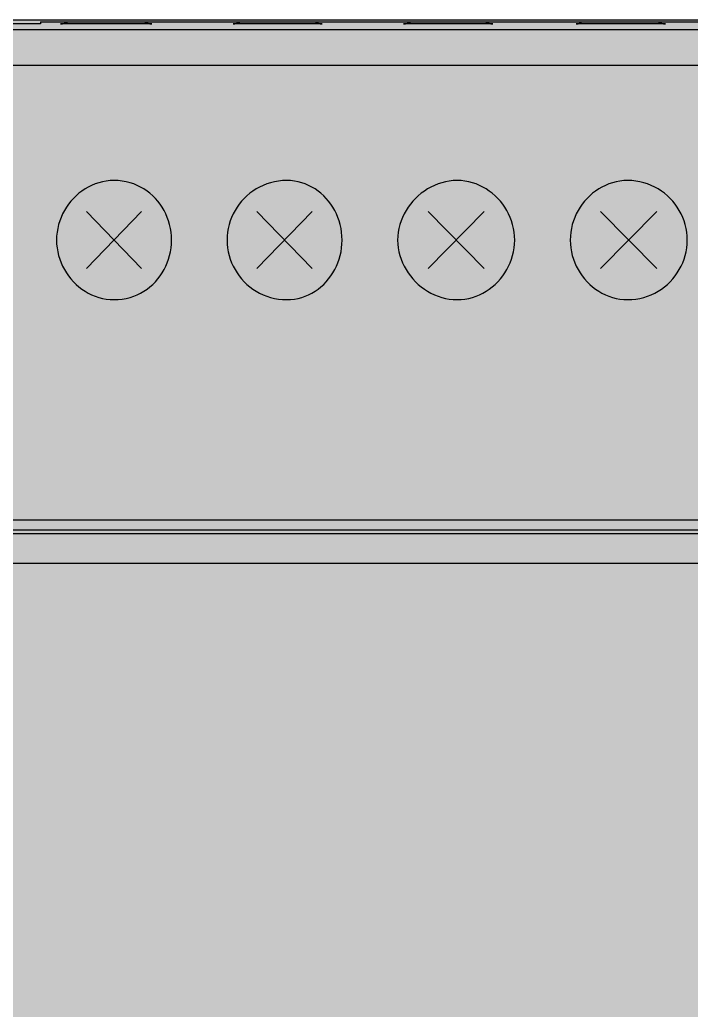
# Model space of a CAD drawing. Header units: millimetres. Extents: x 0 to 966, y -664 to 90.
# Drawn here: x 327.11 to 356.96, y -214.03 to -170 of the extents above; entities that cross this region are included whole.
import ezdxf

# ---------------------------------------------------------------- set-up
doc = ezdxf.new("R2010")
doc.units = ezdxf.units.MM
for name, color, linetype in [('HDL_BODY', 7, 'Continuous'), ('HDL_COLOUR', 7, 'Continuous'), ('HDL_DETAIL', 7, 'Continuous'), ('HDL_PRINT', 7, 'Continuous')]:
    doc.layers.add(name, color=color, linetype=linetype)

# ---------------------------------------------------------------- blocks, each defined once
blk = doc.blocks.new('M_R8.10.1_FRONT')
at = {"layer": 'HDL_BODY', "true_color": 0x202126}
blk.add_hatch(color=250, dxfattribs=at).paths.add_polyline_path([(0, 0), (144, 0), (144, 90), (0, 90)])
at = {"layer": 'HDL_BODY', "true_color": 0x2a2a30}
blk.add_hatch(color=250, dxfattribs=at).paths.add_polyline_path([(0.4, 20.52), (143.6, 20.52), (143.6, 68.31), (0.4, 68.31)])
at = {"layer": 'HDL_COLOUR', "true_color": 0x1a332c}
for points in [[(83.86, 80.207), (83.855, 80.383), (83.839, 80.556), (83.812, 80.726), (83.775, 80.894), (83.728, 81.057), (83.672, 81.217), (83.606, 81.371), (83.531, 81.521), (83.447, 81.665), (83.354, 81.804), (83.253, 81.936), (83.144, 82.06), (83.028, 82.178), (82.903, 82.288), (82.772, 82.389), (82.633, 82.482), (82.488, 82.566), (82.336, 82.64), (82.178, 82.704), (82.014, 82.757), (81.844, 82.799), (81.669, 82.83), (81.489, 82.849), (81.304, 82.855), (81.129, 82.849), (80.957, 82.83), (80.789, 82.799), (80.624, 82.757), (80.464, 82.704), (80.309, 82.64), (80.159, 82.566), (80.014, 82.482), (79.875, 82.389), (79.742, 82.288), (79.616, 82.178), (79.496, 82.06), (79.384, 81.936), (79.28, 81.804), (79.184, 81.665), (79.096, 81.521), (79.018, 81.371), (78.948, 81.217), (78.888, 81.057), (78.839, 80.894), (78.799, 80.726), (78.771, 80.556), (78.753, 80.383), (78.747, 80.207), (78.753, 80.032), (78.771, 79.859), (78.799, 79.688), (78.839, 79.521), (78.888, 79.358), (78.948, 79.198), (79.018, 79.043), (79.096, 78.894), (79.184, 78.749), (79.28, 78.611), (79.384, 78.479), (79.496, 78.354), (79.616, 78.237), (79.742, 78.127), (79.875, 78.026), (80.014, 77.933), (80.159, 77.849), (80.309, 77.775), (80.464, 77.711), (80.624, 77.658), (80.789, 77.616), (80.957, 77.585), (81.129, 77.566), (81.304, 77.56), (81.489, 77.566), (81.669, 77.585), (81.844, 77.616), (82.014, 77.658), (82.178, 77.711), (82.336, 77.775), (82.488, 77.849), (82.633, 77.933), (82.772, 78.026), (82.903, 78.127), (83.028, 78.237), (83.144, 78.354), (83.253, 78.479), (83.354, 78.611), (83.447, 78.749), (83.531, 78.894), (83.606, 79.043), (83.672, 79.198), (83.728, 79.358), (83.775, 79.521), (83.812, 79.688), (83.839, 79.859), (83.855, 80.032), (83.86, 80.207)], [(91.443, 80.207), (91.438, 80.383), (91.422, 80.556), (91.395, 80.726), (91.359, 80.894), (91.312, 81.057), (91.256, 81.217), (91.191, 81.371), (91.117, 81.521), (91.035, 81.665), (90.944, 81.804), (90.845, 81.936), (90.739, 82.06), (90.625, 82.178), (90.504, 82.288), (90.377, 82.389), (90.243, 82.482), (90.103, 82.566), (89.957, 82.64), (89.805, 82.704), (89.649, 82.757), (89.487, 82.799), (89.321, 82.83), (89.151, 82.849), (88.976, 82.855), (88.791, 82.849), (88.609, 82.83), (88.432, 82.799), (88.259, 82.757), (88.092, 82.704), (87.93, 82.64), (87.774, 82.566), (87.624, 82.482), (87.48, 82.389), (87.343, 82.288), (87.213, 82.178), (87.091, 82.06), (86.976, 81.936), (86.87, 81.804), (86.772, 81.665), (86.683, 81.521), (86.603, 81.371), (86.533, 81.217), (86.472, 81.057), (86.422, 80.894), (86.383, 80.726), (86.354, 80.556), (86.336, 80.383), (86.33, 80.207), (86.336, 80.032), (86.354, 79.859), (86.383, 79.688), (86.422, 79.521), (86.472, 79.358), (86.533, 79.198), (86.603, 79.043), (86.683, 78.894), (86.772, 78.749), (86.87, 78.611), (86.976, 78.479), (87.091, 78.354), (87.213, 78.237), (87.343, 78.127), (87.48, 78.026), (87.624, 77.933), (87.774, 77.849), (87.93, 77.775), (88.092, 77.711), (88.259, 77.658), (88.432, 77.616), (88.609, 77.585), (88.791, 77.566), (88.976, 77.56), (89.151, 77.566), (89.321, 77.585), (89.487, 77.616), (89.649, 77.658), (89.805, 77.711), (89.957, 77.775), (90.103, 77.849), (90.243, 77.933), (90.377, 78.026), (90.504, 78.127), (90.625, 78.237), (90.739, 78.354), (90.845, 78.479), (90.944, 78.611), (91.035, 78.749), (91.117, 78.894), (91.191, 79.043), (91.256, 79.198), (91.312, 79.358), (91.359, 79.521), (91.395, 79.688), (91.422, 79.859), (91.438, 80.032), (91.443, 80.207)], [(99.116, 80.207), (99.11, 80.383), (99.093, 80.556), (99.064, 80.726), (99.025, 80.894), (98.975, 81.057), (98.915, 81.217), (98.845, 81.371), (98.767, 81.521), (98.679, 81.665), (98.583, 81.804), (98.479, 81.936), (98.367, 82.06), (98.247, 82.178), (98.121, 82.288), (97.988, 82.389), (97.849, 82.482), (97.704, 82.566), (97.554, 82.64), (97.399, 82.704), (97.239, 82.757), (97.074, 82.799), (96.906, 82.83), (96.734, 82.849), (96.559, 82.855), (96.384, 82.849), (96.211, 82.83), (96.041, 82.799), (95.874, 82.757), (95.71, 82.704), (95.551, 82.64), (95.396, 82.566), (95.247, 82.482), (95.102, 82.389), (94.964, 82.288), (94.832, 82.178), (94.708, 82.06), (94.59, 81.936), (94.48, 81.804), (94.379, 81.665), (94.286, 81.521), (94.203, 81.371), (94.129, 81.217), (94.065, 81.057), (94.012, 80.894), (93.969, 80.726), (93.939, 80.556), (93.92, 80.383), (93.914, 80.207), (93.92, 80.032), (93.939, 79.859), (93.969, 79.688), (94.012, 79.521), (94.065, 79.358), (94.129, 79.198), (94.203, 79.043), (94.286, 78.894), (94.379, 78.749), (94.48, 78.611), (94.59, 78.479), (94.708, 78.354), (94.832, 78.237), (94.964, 78.127), (95.102, 78.026), (95.247, 77.933), (95.396, 77.849), (95.551, 77.775), (95.71, 77.711), (95.874, 77.658), (96.041, 77.616), (96.211, 77.585), (96.384, 77.566), (96.559, 77.56), (96.734, 77.566), (96.906, 77.585), (97.074, 77.616), (97.239, 77.658), (97.399, 77.711), (97.554, 77.775), (97.704, 77.849), (97.849, 77.933), (97.988, 78.026), (98.121, 78.127), (98.247, 78.237), (98.367, 78.354), (98.479, 78.479), (98.583, 78.611), (98.679, 78.749), (98.767, 78.894), (98.845, 79.043), (98.915, 79.198), (98.975, 79.358), (99.025, 79.521), (99.064, 79.688), (99.093, 79.859), (99.11, 80.032), (99.116, 80.207)], [(106.789, 80.207), (106.783, 80.383), (106.765, 80.556), (106.736, 80.726), (106.697, 80.894), (106.646, 81.057), (106.586, 81.217), (106.516, 81.371), (106.436, 81.521), (106.347, 81.665), (106.249, 81.804), (106.143, 81.936), (106.028, 82.06), (105.906, 82.178), (105.776, 82.288), (105.639, 82.389), (105.495, 82.482), (105.345, 82.566), (105.189, 82.64), (105.027, 82.704), (104.86, 82.757), (104.687, 82.799), (104.51, 82.83), (104.328, 82.849), (104.143, 82.855), (103.968, 82.849), (103.796, 82.83), (103.628, 82.799), (103.463, 82.757), (103.303, 82.704), (103.148, 82.64), (102.998, 82.566), (102.853, 82.482), (102.714, 82.389), (102.581, 82.288), (102.455, 82.178), (102.335, 82.06), (102.223, 81.936), (102.119, 81.804), (102.023, 81.665), (101.935, 81.521), (101.857, 81.371), (101.787, 81.217), (101.727, 81.057), (101.678, 80.894), (101.638, 80.726), (101.61, 80.556), (101.592, 80.383), (101.586, 80.207), (101.592, 80.032), (101.61, 79.859), (101.638, 79.688), (101.678, 79.521), (101.727, 79.358), (101.787, 79.198), (101.857, 79.043), (101.935, 78.894), (102.023, 78.749), (102.119, 78.611), (102.223, 78.479), (102.335, 78.354), (102.455, 78.237), (102.581, 78.127), (102.714, 78.026), (102.853, 77.933), (102.998, 77.849), (103.148, 77.775), (103.303, 77.711), (103.463, 77.658), (103.628, 77.616), (103.796, 77.585), (103.968, 77.566), (104.143, 77.56), (104.328, 77.566), (104.51, 77.585), (104.687, 77.616), (104.86, 77.658), (105.027, 77.711), (105.189, 77.775), (105.345, 77.849), (105.495, 77.933), (105.639, 78.026), (105.776, 78.127), (105.906, 78.237), (106.028, 78.354), (106.143, 78.479), (106.249, 78.611), (106.347, 78.749), (106.436, 78.894), (106.516, 79.043), (106.586, 79.198), (106.646, 79.358), (106.697, 79.521), (106.736, 79.688), (106.765, 79.859), (106.783, 80.032), (106.789, 80.207)]]:
    blk.add_hatch(color=250, dxfattribs=at).paths.add_polyline_path(points)
at = {"layer": 'HDL_COLOUR', "true_color": 0x9ea4a8}
for points in [[(83.093, 80.207), (83.078, 80.449), (83.032, 80.687), (82.957, 80.917), (82.853, 81.134), (82.723, 81.336), (82.569, 81.518), (82.393, 81.678), (82.198, 81.812), (81.989, 81.92), (81.767, 81.997), (81.537, 82.045), (81.304, 82.061), (81.07, 82.045), (80.84, 81.997), (80.619, 81.92), (80.409, 81.812), (80.214, 81.678), (80.038, 81.518), (79.884, 81.336), (79.754, 81.134), (79.65, 80.917), (79.575, 80.687), (79.529, 80.449), (79.514, 80.207), (79.529, 79.966), (79.575, 79.728), (79.65, 79.498), (79.754, 79.281), (79.884, 79.079), (80.038, 78.897), (80.214, 78.737), (80.409, 78.603), (80.619, 78.495), (80.84, 78.417), (81.07, 78.37), (81.304, 78.354), (81.537, 78.37), (81.767, 78.417), (81.989, 78.495), (82.198, 78.603), (82.393, 78.737), (82.569, 78.897), (82.723, 79.079), (82.853, 79.281), (82.957, 79.498), (83.032, 79.728), (83.078, 79.966)], [(90.676, 80.207), (90.661, 80.449), (90.616, 80.687), (90.54, 80.917), (90.437, 81.134), (90.307, 81.336), (90.152, 81.518), (89.976, 81.678), (89.782, 81.812), (89.572, 81.92), (89.35, 81.997), (89.121, 82.045), (88.887, 82.061), (88.653, 82.045), (88.424, 81.997), (88.202, 81.92), (87.992, 81.812), (87.798, 81.678), (87.622, 81.518), (87.467, 81.336), (87.337, 81.134), (87.234, 80.917), (87.158, 80.687), (87.113, 80.449), (87.097, 80.207), (87.113, 79.966), (87.158, 79.728), (87.234, 79.498), (87.337, 79.281), (87.467, 79.079), (87.622, 78.897), (87.798, 78.737), (87.992, 78.603), (88.202, 78.495), (88.424, 78.417), (88.653, 78.37), (88.887, 78.354), (89.121, 78.37), (89.35, 78.417), (89.572, 78.495), (89.782, 78.603), (89.976, 78.737), (90.152, 78.897), (90.307, 79.079), (90.437, 79.281), (90.54, 79.498), (90.616, 79.728), (90.661, 79.966)], [(98.336, 80.207), (98.32, 80.449), (98.274, 80.687), (98.197, 80.917), (98.092, 81.134), (97.959, 81.336), (97.802, 81.518), (97.623, 81.678), (97.425, 81.812), (97.212, 81.92), (96.986, 81.997), (96.752, 82.045), (96.515, 82.061), (96.277, 82.045), (96.044, 81.997), (95.818, 81.92), (95.604, 81.812), (95.406, 81.678), (95.227, 81.518), (95.07, 81.336), (94.938, 81.134), (94.833, 80.917), (94.756, 80.687), (94.71, 80.449), (94.694, 80.207), (94.71, 79.966), (94.756, 79.728), (94.833, 79.498), (94.938, 79.281), (95.07, 79.079), (95.227, 78.897), (95.406, 78.737), (95.604, 78.603), (95.818, 78.495), (96.044, 78.417), (96.277, 78.37), (96.515, 78.354), (96.752, 78.37), (96.986, 78.417), (97.212, 78.495), (97.425, 78.603), (97.623, 78.737), (97.802, 78.897), (97.959, 79.079), (98.092, 79.281), (98.197, 79.498), (98.274, 79.728), (98.32, 79.966)], [(106.008, 80.207), (105.993, 80.449), (105.946, 80.687), (105.87, 80.917), (105.764, 81.134), (105.632, 81.336), (105.475, 81.518), (105.296, 81.678), (105.098, 81.812), (104.884, 81.92), (104.659, 81.997), (104.425, 82.045), (104.187, 82.061), (103.95, 82.045), (103.716, 81.997), (103.491, 81.92), (103.277, 81.812), (103.079, 81.678), (102.9, 81.518), (102.743, 81.336), (102.61, 81.134), (102.505, 80.917), (102.429, 80.687), (102.382, 80.449), (102.367, 80.207), (102.382, 79.966), (102.429, 79.728), (102.505, 79.498), (102.61, 79.281), (102.743, 79.079), (102.9, 78.897), (103.079, 78.737), (103.277, 78.603), (103.491, 78.495), (103.716, 78.417), (103.95, 78.37), (104.187, 78.354), (104.425, 78.37), (104.659, 78.417), (104.884, 78.495), (105.098, 78.603), (105.296, 78.737), (105.475, 78.897), (105.632, 79.079), (105.764, 79.281), (105.87, 79.498), (105.946, 79.728), (105.993, 79.966)]]:
    blk.add_hatch(color=253, dxfattribs=at).paths.add_polyline_path(points)
at = {"layer": 'HDL_PRINT', "true_color": 0xdee1e9}
for points in [[(85.979, 84.24), (83.247, 85.386), (83.33, 85.368), (81.304, 85.368), (81.524, 85.589), (81.524, 82.855), (81.083, 82.855), (81.083, 85.589), (81.304, 85.809), (83.33, 85.809), (83.417, 85.791), (86.152, 84.645), (85.979, 84.24)], [(86.595, 85.809), (88.976, 85.809), (89.196, 85.589), (89.196, 82.855), (88.756, 82.855), (88.756, 85.589), (88.976, 85.368), (86.595, 85.368), (86.595, 85.809)], [(101.149, 84.24), (98.414, 85.386), (98.5, 85.368), (96.559, 85.368), (96.78, 85.589), (96.78, 82.855), (96.339, 82.855), (96.339, 85.589), (96.559, 85.809), (98.5, 85.809), (98.583, 85.791), (101.318, 84.645), (101.149, 84.24)], [(101.851, 85.809), (104.143, 85.809), (104.363, 85.589), (104.363, 82.855), (103.922, 82.855), (103.922, 85.589), (104.143, 85.368), (101.851, 85.368), (101.851, 85.809)], [(84.214, 75.088), (85.095, 76.676), (85.976, 75.088), (84.214, 75.088)], [(88.446, 74.737), (88.006, 74.737), (88.006, 76.148), (87.977, 76.098), (87.942, 76.052), (87.902, 76.01), (87.857, 75.972), (87.807, 75.938), (87.751, 75.906), (87.691, 75.876), (87.624, 75.848), (87.553, 75.821), (87.476, 75.794), (87.476, 76.235), (87.538, 76.239), (87.593, 76.25), (87.642, 76.268), (87.686, 76.291), (87.725, 76.318), (87.762, 76.348), (87.797, 76.38), (87.83, 76.414), (87.892, 76.446), (87.945, 76.48), (87.99, 76.516), (88.027, 76.556), (88.056, 76.599), (88.076, 76.648), (88.088, 76.703), (88.092, 76.765), (88.446, 76.765), (88.446, 74.737)], [(96.295, 74.648), (95.854, 74.648), (95.854, 76.148), (95.799, 76.092), (95.748, 76.042), (95.701, 75.997), (95.656, 75.957), (95.612, 75.92), (95.567, 75.886), (95.52, 75.854), (95.469, 75.824), (95.414, 75.794), (95.414, 76.148), (95.45, 76.177), (95.491, 76.201), (95.535, 76.223), (95.578, 76.246), (95.617, 76.274), (95.649, 76.309), (95.671, 76.354), (95.679, 76.414), (95.716, 76.451), (95.753, 76.488), (95.791, 76.526), (95.828, 76.563), (95.866, 76.601), (95.903, 76.638), (95.94, 76.676), (96.295, 76.676), (96.295, 74.648)], [(97.705, 74.648), (97.354, 74.648), (97.354, 76.148), (97.295, 76.092), (97.235, 76.042), (97.176, 75.997), (97.117, 75.957), (97.059, 75.92), (97, 75.886), (96.941, 75.854), (96.883, 75.824), (96.824, 75.794), (96.824, 76.148), (96.857, 76.177), (96.891, 76.201), (96.927, 76.223), (96.966, 76.246), (97.01, 76.274), (97.059, 76.309), (97.114, 76.354), (97.176, 76.414), (97.214, 76.451), (97.252, 76.488), (97.29, 76.526), (97.328, 76.563), (97.366, 76.601), (97.403, 76.638), (97.44, 76.676), (97.705, 76.676), (97.705, 74.648)], [(99.47, 75.088), (100.351, 76.676), (101.232, 75.088), (99.47, 75.088)], [(103.702, 74.648), (103.262, 74.648), (103.262, 76.148), (103.232, 76.098), (103.198, 76.052), (103.158, 76.01), (103.113, 75.972), (103.063, 75.938), (103.007, 75.906), (102.946, 75.876), (102.88, 75.848), (102.809, 75.821), (102.732, 75.794), (102.732, 76.148), (102.794, 76.177), (102.849, 76.201), (102.898, 76.223), (102.941, 76.246), (102.98, 76.274), (103.017, 76.309), (103.051, 76.354), (103.083, 76.414), (103.146, 76.446), (103.2, 76.479), (103.245, 76.512), (103.283, 76.545), (103.311, 76.577), (103.332, 76.61), (103.344, 76.643), (103.348, 76.676), (103.702, 76.676), (103.702, 74.648)], [(105.553, 75.088), (105.553, 74.648), (104.143, 74.648), (104.147, 74.713), (104.158, 74.778), (104.175, 74.841), (104.198, 74.9), (104.225, 74.956), (104.254, 75.007), (104.286, 75.051), (104.318, 75.088), (104.348, 75.118), (104.38, 75.149), (104.414, 75.183), (104.452, 75.222), (104.497, 75.266), (104.548, 75.317), (104.608, 75.377), (104.678, 75.447), (104.759, 75.529), (104.822, 75.592), (104.877, 75.647), (104.926, 75.696), (104.969, 75.74), (105.009, 75.779), (105.045, 75.816), (105.079, 75.85), (105.113, 75.883), (105.12, 75.92), (105.136, 75.948), (105.158, 75.97), (105.179, 75.993), (105.196, 76.021), (105.202, 76.059), (105.197, 76.097), (105.185, 76.135), (105.167, 76.173), (105.148, 76.21), (105.131, 76.248), (105.118, 76.286), (105.113, 76.324), (105.075, 76.329), (105.037, 76.342), (104.999, 76.359), (104.962, 76.378), (104.924, 76.396), (104.886, 76.409), (104.848, 76.414), (104.841, 76.407), (104.822, 76.39), (104.793, 76.369), (104.756, 76.347), (104.715, 76.331), (104.672, 76.324), (104.668, 76.286), (104.655, 76.248), (104.637, 76.21), (104.618, 76.173), (104.601, 76.135), (104.588, 76.097), (104.583, 76.059), (104.232, 76.059), (104.235, 76.144), (104.244, 76.223), (104.258, 76.295), (104.276, 76.36), (104.298, 76.419), (104.322, 76.471), (104.349, 76.517), (104.378, 76.556), (104.408, 76.589), (104.463, 76.615), (104.515, 76.635), (104.564, 76.65), (104.614, 76.661), (104.665, 76.668), (104.721, 76.672), (104.784, 76.675), (104.855, 76.675), (104.937, 76.676), (104.996, 76.675), (105.053, 76.674), (105.11, 76.669), (105.164, 76.66), (105.215, 76.645), (105.263, 76.624), (105.306, 76.593), (105.345, 76.552), (105.378, 76.5), (105.41, 76.467), (105.442, 76.433), (105.471, 76.397), (105.498, 76.358), (105.521, 76.314), (105.538, 76.265), (105.549, 76.21), (105.553, 76.148), (105.553, 75.883), (105.52, 75.845), (105.495, 75.807), (105.474, 75.77), (105.455, 75.732), (105.435, 75.694), (105.41, 75.657), (105.378, 75.618), (105.113, 75.353), (104.848, 75.178), (104.839, 75.134), (104.817, 75.108), (104.79, 75.094), (104.768, 75.089), (104.759, 75.088), (105.553, 75.088)], [(84.214, 72), (84.214, 74.293), (85.89, 74.293), (85.89, 73.852), (84.741, 73.852), (84.741, 73.325), (85.801, 73.325), (85.801, 73.06), (84.741, 73.06), (84.741, 72.355), (85.976, 72.355), (85.976, 72), (84.214, 72)], [(99.556, 72), (99.556, 74.293), (101.146, 74.293), (101.146, 73.852), (99.997, 73.852), (99.997, 73.325), (100.967, 73.325), (100.967, 72.971), (99.997, 72.971), (99.997, 72), (99.556, 72)]]:
    blk.add_hatch(color=254, dxfattribs=at).paths.add_polyline_path(points)
h = blk.add_hatch(color=254, dxfattribs=at)
h.paths.add_polyline_path([(80.688, 75.178), (81.039, 75.178), (81.04, 75.168), (81.045, 75.146), (81.058, 75.12), (81.085, 75.098), (81.128, 75.088), (81.137, 75.045), (81.158, 75.018), (81.184, 75.005), (81.205, 75), (81.214, 74.999), (81.253, 74.999), (81.291, 75.001), (81.329, 75.006), (81.367, 75.016), (81.405, 75.032), (81.442, 75.055), (81.479, 75.088), (81.483, 75.122), (81.493, 75.158), (81.508, 75.197), (81.524, 75.243), (81.54, 75.297), (81.555, 75.361), (81.565, 75.438), (81.569, 75.529), (81.531, 75.471), (81.488, 75.428), (81.441, 75.396), (81.391, 75.375), (81.342, 75.363), (81.295, 75.356), (81.252, 75.354), (81.214, 75.353), (81.156, 75.354), (81.099, 75.355), (81.045, 75.36), (80.996, 75.369), (80.952, 75.384), (80.915, 75.405), (80.887, 75.436), (80.869, 75.477), (80.863, 75.529), (80.834, 75.562), (80.805, 75.601), (80.778, 75.647), (80.753, 75.7), (80.731, 75.758), (80.713, 75.824), (80.699, 75.896), (80.691, 75.974), (80.688, 76.059), (80.691, 76.125), (80.702, 76.19), (80.72, 76.253), (80.742, 76.313), (80.768, 76.369), (80.798, 76.419), (80.83, 76.463), (80.863, 76.5), (80.869, 76.555), (80.887, 76.604), (80.915, 76.647), (80.952, 76.683), (80.996, 76.712), (81.045, 76.735), (81.099, 76.752), (81.156, 76.762), (81.214, 76.765), (81.291, 76.762), (81.363, 76.754), (81.429, 76.741), (81.49, 76.722), (81.545, 76.698), (81.595, 76.669), (81.64, 76.635), (81.68, 76.595), (81.715, 76.55), (81.744, 76.5), (81.79, 76.45), (81.831, 76.395), (81.868, 76.336), (81.901, 76.273), (81.93, 76.205), (81.954, 76.133), (81.974, 76.057), (81.989, 75.976), (82, 75.891), (82.007, 75.801), (82.009, 75.708), (82.007, 75.593), (82, 75.491), (81.989, 75.399), (81.974, 75.317), (81.954, 75.244), (81.93, 75.177), (81.901, 75.117), (81.868, 75.062), (81.831, 75.01), (81.79, 74.961), (81.744, 74.913), (81.715, 74.863), (81.68, 74.818), (81.64, 74.778), (81.595, 74.743), (81.545, 74.714), (81.49, 74.69), (81.429, 74.672), (81.363, 74.658), (81.291, 74.65), (81.214, 74.648), (81.152, 74.652), (81.098, 74.663), (81.049, 74.68), (81.005, 74.703), (80.966, 74.73), (80.93, 74.759), (80.896, 74.791), (80.863, 74.823), (80.834, 74.857), (80.81, 74.891), (80.791, 74.928), (80.774, 74.967), (80.758, 75.011), (80.739, 75.059), (80.716, 75.115), (80.688, 75.178)])
h.paths.add_polyline_path([(81.569, 75.97), (81.565, 76.033), (81.555, 76.088), (81.54, 76.137), (81.524, 76.18), (81.508, 76.22), (81.493, 76.256), (81.483, 76.291), (81.479, 76.324), (81.442, 76.329), (81.405, 76.342), (81.367, 76.359), (81.329, 76.378), (81.291, 76.396), (81.253, 76.409), (81.214, 76.414), (81.178, 76.407), (81.15, 76.39), (81.128, 76.369), (81.105, 76.347), (81.077, 76.331), (81.039, 76.324), (81.034, 76.286), (81.021, 76.248), (81.004, 76.21), (80.985, 76.173), (80.967, 76.135), (80.954, 76.097), (80.95, 76.059), (80.954, 75.989), (80.967, 75.928), (80.985, 75.874), (81.004, 75.827), (81.021, 75.784), (81.034, 75.745), (81.039, 75.708), (81.077, 75.675), (81.115, 75.651), (81.152, 75.635), (81.19, 75.625), (81.228, 75.62), (81.266, 75.619), (81.304, 75.618), (81.311, 75.619), (81.33, 75.622), (81.359, 75.63), (81.395, 75.645), (81.436, 75.67), (81.479, 75.708), (81.484, 75.745), (81.497, 75.782), (81.514, 75.82), (81.533, 75.858), (81.551, 75.895), (81.564, 75.933), (81.569, 75.97)])
h = blk.add_hatch(color=254, dxfattribs=at)
h.paths.add_polyline_path([(89.592, 76.765), (89.669, 76.762), (89.741, 76.754), (89.807, 76.741), (89.867, 76.722), (89.923, 76.698), (89.973, 76.669), (90.018, 76.635), (90.058, 76.595), (90.093, 76.55), (90.122, 76.5), (90.146, 76.45), (90.17, 76.395), (90.193, 76.334), (90.214, 76.269), (90.234, 76.197), (90.252, 76.119), (90.267, 76.034), (90.28, 75.942), (90.29, 75.842), (90.296, 75.734), (90.298, 75.618), (90.295, 75.517), (90.288, 75.426), (90.277, 75.343), (90.262, 75.267), (90.243, 75.199), (90.222, 75.135), (90.199, 75.076), (90.175, 75.019), (90.149, 74.966), (90.122, 74.913), (90.093, 74.863), (90.058, 74.818), (90.018, 74.778), (89.973, 74.743), (89.923, 74.714), (89.867, 74.69), (89.807, 74.672), (89.741, 74.658), (89.669, 74.65), (89.592, 74.648), (89.53, 74.652), (89.475, 74.664), (89.427, 74.685), (89.383, 74.714), (89.344, 74.752), (89.308, 74.797), (89.274, 74.851), (89.241, 74.913), (89.193, 74.966), (89.154, 75.019), (89.124, 75.076), (89.101, 75.135), (89.085, 75.199), (89.074, 75.267), (89.067, 75.343), (89.064, 75.426), (89.063, 75.517), (89.063, 75.618), (89.063, 75.734), (89.064, 75.842), (89.066, 75.942), (89.071, 76.034), (89.079, 76.119), (89.092, 76.197), (89.109, 76.269), (89.131, 76.334), (89.16, 76.395), (89.197, 76.45), (89.241, 76.5), (89.274, 76.562), (89.308, 76.615), (89.344, 76.661), (89.383, 76.698), (89.427, 76.727), (89.475, 76.748), (89.53, 76.761), (89.592, 76.765)])
h.paths.add_polyline_path([(89.592, 76.414), (89.583, 76.413), (89.561, 76.408), (89.534, 76.394), (89.512, 76.368), (89.503, 76.324), (89.497, 76.317), (89.481, 76.298), (89.46, 76.269), (89.439, 76.232), (89.423, 76.191), (89.417, 76.148), (89.417, 75.618), (89.417, 75.178), (89.503, 75.088), (89.512, 75.045), (89.534, 75.018), (89.561, 75.005), (89.583, 75), (89.592, 74.999), (89.63, 74.999), (89.658, 75.002), (89.681, 75.01), (89.704, 75.025), (89.731, 75.051), (89.768, 75.088), (89.857, 75.178), (89.857, 75.618), (89.857, 76.148), (89.851, 76.191), (89.834, 76.232), (89.813, 76.269), (89.791, 76.298), (89.774, 76.317), (89.768, 76.324), (89.731, 76.362), (89.704, 76.387), (89.681, 76.402), (89.658, 76.41), (89.63, 76.413), (89.592, 76.414)])
at = {"layer": 'HDL_DETAIL', "color": 251, "true_color": 0x52555c}
for points in [[(0, 90), (144, 90), (144, 0), (0, 0), (0, 90)], [(83.86, 80.207), (83.855, 80.383), (83.839, 80.556), (83.812, 80.726), (83.775, 80.894), (83.728, 81.057), (83.672, 81.217), (83.606, 81.371), (83.531, 81.521), (83.447, 81.665), (83.354, 81.804), (83.253, 81.936), (83.144, 82.06), (83.028, 82.178), (82.903, 82.288), (82.772, 82.389), (82.633, 82.482), (82.488, 82.566), (82.336, 82.64), (82.178, 82.704), (82.014, 82.757), (81.844, 82.799), (81.669, 82.83), (81.489, 82.849), (81.304, 82.855), (81.129, 82.849), (80.957, 82.83), (80.789, 82.799), (80.624, 82.757), (80.464, 82.704), (80.309, 82.64), (80.159, 82.566), (80.014, 82.482), (79.875, 82.389), (79.742, 82.288), (79.616, 82.178), (79.496, 82.06), (79.384, 81.936), (79.28, 81.804), (79.184, 81.665), (79.096, 81.521), (79.018, 81.371), (78.948, 81.217), (78.888, 81.057), (78.839, 80.894), (78.799, 80.726), (78.771, 80.556), (78.753, 80.383), (78.747, 80.207), (78.753, 80.032), (78.771, 79.859), (78.799, 79.688), (78.839, 79.521), (78.888, 79.358), (78.948, 79.198), (79.018, 79.043), (79.096, 78.894), (79.184, 78.749), (79.28, 78.611), (79.384, 78.479), (79.496, 78.354), (79.616, 78.237), (79.742, 78.127), (79.875, 78.026), (80.014, 77.933), (80.159, 77.849), (80.309, 77.775), (80.464, 77.711), (80.624, 77.658), (80.789, 77.616), (80.957, 77.585), (81.129, 77.566), (81.304, 77.56), (81.489, 77.566), (81.669, 77.585), (81.844, 77.616), (82.014, 77.658), (82.178, 77.711), (82.336, 77.775), (82.488, 77.849), (82.633, 77.933), (82.772, 78.026), (82.903, 78.127), (83.028, 78.237), (83.144, 78.354), (83.253, 78.479), (83.354, 78.611), (83.447, 78.749), (83.531, 78.894), (83.606, 79.043), (83.672, 79.198), (83.728, 79.358), (83.775, 79.521), (83.812, 79.688), (83.839, 79.859), (83.855, 80.032), (83.86, 80.207)], [(91.443, 80.207), (91.438, 80.383), (91.422, 80.556), (91.395, 80.726), (91.359, 80.894), (91.312, 81.057), (91.256, 81.217), (91.191, 81.371), (91.117, 81.521), (91.035, 81.665), (90.944, 81.804), (90.845, 81.936), (90.739, 82.06), (90.625, 82.178), (90.504, 82.288), (90.377, 82.389), (90.243, 82.482), (90.103, 82.566), (89.957, 82.64), (89.805, 82.704), (89.649, 82.757), (89.487, 82.799), (89.321, 82.83), (89.151, 82.849), (88.976, 82.855), (88.791, 82.849), (88.609, 82.83), (88.432, 82.799), (88.259, 82.757), (88.092, 82.704), (87.93, 82.64), (87.774, 82.566), (87.624, 82.482), (87.48, 82.389), (87.343, 82.288), (87.213, 82.178), (87.091, 82.06), (86.976, 81.936), (86.87, 81.804), (86.772, 81.665), (86.683, 81.521), (86.603, 81.371), (86.533, 81.217), (86.472, 81.057), (86.422, 80.894), (86.383, 80.726), (86.354, 80.556), (86.336, 80.383), (86.33, 80.207), (86.336, 80.032), (86.354, 79.859), (86.383, 79.688), (86.422, 79.521), (86.472, 79.358), (86.533, 79.198), (86.603, 79.043), (86.683, 78.894), (86.772, 78.749), (86.87, 78.611), (86.976, 78.479), (87.091, 78.354), (87.213, 78.237), (87.343, 78.127), (87.48, 78.026), (87.624, 77.933), (87.774, 77.849), (87.93, 77.775), (88.092, 77.711), (88.259, 77.658), (88.432, 77.616), (88.609, 77.585), (88.791, 77.566), (88.976, 77.56), (89.151, 77.566), (89.321, 77.585), (89.487, 77.616), (89.649, 77.658), (89.805, 77.711), (89.957, 77.775), (90.103, 77.849), (90.243, 77.933), (90.377, 78.026), (90.504, 78.127), (90.625, 78.237), (90.739, 78.354), (90.845, 78.479), (90.944, 78.611), (91.035, 78.749), (91.117, 78.894), (91.191, 79.043), (91.256, 79.198), (91.312, 79.358), (91.359, 79.521), (91.395, 79.688), (91.422, 79.859), (91.438, 80.032), (91.443, 80.207)], [(99.116, 80.207), (99.11, 80.383), (99.093, 80.556), (99.064, 80.726), (99.025, 80.894), (98.975, 81.057), (98.915, 81.217), (98.845, 81.371), (98.767, 81.521), (98.679, 81.665), (98.583, 81.804), (98.479, 81.936), (98.367, 82.06), (98.247, 82.178), (98.121, 82.288), (97.988, 82.389), (97.849, 82.482), (97.704, 82.566), (97.554, 82.64), (97.399, 82.704), (97.239, 82.757), (97.074, 82.799), (96.906, 82.83), (96.734, 82.849), (96.559, 82.855), (96.384, 82.849), (96.211, 82.83), (96.041, 82.799), (95.874, 82.757), (95.71, 82.704), (95.551, 82.64), (95.396, 82.566), (95.247, 82.482), (95.102, 82.389), (94.964, 82.288), (94.832, 82.178), (94.708, 82.06), (94.59, 81.936), (94.48, 81.804), (94.379, 81.665), (94.286, 81.521), (94.203, 81.371), (94.129, 81.217), (94.065, 81.057), (94.012, 80.894), (93.969, 80.726), (93.939, 80.556), (93.92, 80.383), (93.914, 80.207), (93.92, 80.032), (93.939, 79.859), (93.969, 79.688), (94.012, 79.521), (94.065, 79.358), (94.129, 79.198), (94.203, 79.043), (94.286, 78.894), (94.379, 78.749), (94.48, 78.611), (94.59, 78.479), (94.708, 78.354), (94.832, 78.237), (94.964, 78.127), (95.102, 78.026), (95.247, 77.933), (95.396, 77.849), (95.551, 77.775), (95.71, 77.711), (95.874, 77.658), (96.041, 77.616), (96.211, 77.585), (96.384, 77.566), (96.559, 77.56), (96.734, 77.566), (96.906, 77.585), (97.074, 77.616), (97.239, 77.658), (97.399, 77.711), (97.554, 77.775), (97.704, 77.849), (97.849, 77.933), (97.988, 78.026), (98.121, 78.127), (98.247, 78.237), (98.367, 78.354), (98.479, 78.479), (98.583, 78.611), (98.679, 78.749), (98.767, 78.894), (98.845, 79.043), (98.915, 79.198), (98.975, 79.358), (99.025, 79.521), (99.064, 79.688), (99.093, 79.859), (99.11, 80.032), (99.116, 80.207)], [(106.789, 80.207), (106.783, 80.383), (106.765, 80.556), (106.736, 80.726), (106.697, 80.894), (106.646, 81.057), (106.586, 81.217), (106.516, 81.371), (106.436, 81.521), (106.347, 81.665), (106.249, 81.804), (106.143, 81.936), (106.028, 82.06), (105.906, 82.178), (105.776, 82.288), (105.639, 82.389), (105.495, 82.482), (105.345, 82.566), (105.189, 82.64), (105.027, 82.704), (104.86, 82.757), (104.687, 82.799), (104.51, 82.83), (104.328, 82.849), (104.143, 82.855), (103.968, 82.849), (103.796, 82.83), (103.628, 82.799), (103.463, 82.757), (103.303, 82.704), (103.148, 82.64), (102.998, 82.566), (102.853, 82.482), (102.714, 82.389), (102.581, 82.288), (102.455, 82.178), (102.335, 82.06), (102.223, 81.936), (102.119, 81.804), (102.023, 81.665), (101.935, 81.521), (101.857, 81.371), (101.787, 81.217), (101.727, 81.057), (101.678, 80.894), (101.638, 80.726), (101.61, 80.556), (101.592, 80.383), (101.586, 80.207), (101.592, 80.032), (101.61, 79.859), (101.638, 79.688), (101.678, 79.521), (101.727, 79.358), (101.787, 79.198), (101.857, 79.043), (101.935, 78.894), (102.023, 78.749), (102.119, 78.611), (102.223, 78.479), (102.335, 78.354), (102.455, 78.237), (102.581, 78.127), (102.714, 78.026), (102.853, 77.933), (102.998, 77.849), (103.148, 77.775), (103.303, 77.711), (103.463, 77.658), (103.628, 77.616), (103.796, 77.585), (103.968, 77.566), (104.143, 77.56), (104.328, 77.566), (104.51, 77.585), (104.687, 77.616), (104.86, 77.658), (105.027, 77.711), (105.189, 77.775), (105.345, 77.849), (105.495, 77.933), (105.639, 78.026), (105.776, 78.127), (105.906, 78.237), (106.028, 78.354), (106.143, 78.479), (106.249, 78.611), (106.347, 78.749), (106.436, 78.894), (106.516, 79.043), (106.586, 79.198), (106.646, 79.358), (106.697, 79.521), (106.736, 79.688), (106.765, 79.859), (106.783, 80.032), (106.789, 80.207)], [(0, 67.766), (144, 67.766), (144, 22.235), (0, 22.235), (0, 67.766)]]:
    blk.add_lwpolyline(points, close=True, dxfattribs=at)
for points in [[(78.042, 89.823), (77.953, 89.823), (77.688, 89.823), (76.188, 89.823)], [(78.042, 89.913), (143.648, 89.913)], [(78.042, 89.913), (143.648, 89.913)], [(78.042, 89.913), (143.648, 89.913)], [(78.042, 89.913), (143.648, 89.913)], [(78.042, 89.913), (143.648, 89.913)], [(78.042, 89.913), (143.648, 89.913)], [(78.042, 89.913), (143.648, 89.913)], [(78.042, 89.913), (143.648, 89.913)], [(78.042, 89.913), (143.648, 89.913)], [(78.042, 89.913), (143.648, 89.913)], [(78.042, 89.913), (143.648, 89.913)], [(78.042, 89.913), (143.648, 89.913)], [(78.042, 89.913), (143.648, 89.913)], [(78.042, 89.913), (143.648, 89.913)], [(78.042, 89.913), (143.648, 89.913)], [(78.042, 89.913), (143.648, 89.913)], [(78.042, 89.913), (143.648, 89.913)], [(78.042, 89.913), (143.648, 89.913)], [(78.042, 89.913), (143.648, 89.913)], [(78.042, 89.913), (143.648, 89.913)], [(78.042, 89.913), (143.648, 89.913)], [(78.042, 89.913), (78.042, 89.823)], [(78.042, 89.913), (78.042, 89.823)], [(78.042, 89.913), (78.042, 89.823)], [(78.042, 89.913), (78.042, 89.823)], [(78.042, 89.913), (78.042, 89.823)], [(78.042, 89.913), (78.042, 89.823)], [(78.042, 89.913), (78.042, 89.823)], [(78.042, 89.913), (78.042, 89.823)], [(78.042, 89.913), (78.042, 89.823)], [(78.042, 89.913), (78.042, 89.823)], [(78.042, 89.913), (78.042, 89.823)], [(78.042, 89.913), (78.042, 89.823)], [(78.042, 89.913), (78.042, 89.823)], [(78.042, 89.913), (78.042, 89.823)], [(78.042, 89.913), (78.042, 89.823)], [(78.042, 89.913), (78.042, 89.823)], [(78.042, 89.913), (78.042, 89.823)], [(78.042, 89.913), (78.042, 89.823)], [(78.042, 89.913), (78.042, 89.823)], [(78.042, 89.913), (78.042, 89.823)], [(78.042, 89.913), (78.042, 89.823)], [(78.923, 89.823), (79.012, 89.823)], [(82.979, 89.823), (82.89, 89.823), (82.625, 89.823), (78.923, 89.823)], [(79.012, 89.823), (79.274, 89.913), (79.804, 89.913), (82.625, 89.913), (82.89, 89.823), (82.979, 89.823)], [(86.595, 89.823), (86.682, 89.823)], [(90.562, 89.823), (90.473, 89.823), (90.211, 89.823), (86.595, 89.823)], [(86.682, 89.823), (86.946, 89.913), (87.387, 89.913), (90.211, 89.913), (90.473, 89.823), (90.562, 89.823)], [(94.179, 89.823), (94.265, 89.823)], [(98.146, 89.823), (98.059, 89.823), (97.795, 89.823), (94.179, 89.823)], [(94.265, 89.823), (94.53, 89.913), (95.059, 89.913), (97.795, 89.913), (98.059, 89.823), (98.146, 89.823)], [(101.851, 89.823), (101.937, 89.823)], [(105.818, 89.823), (105.729, 89.823), (105.464, 89.823), (101.851, 89.823)], [(101.937, 89.823), (102.116, 89.913), (102.643, 89.913), (105.464, 89.913), (105.729, 89.823), (105.818, 89.823)], [(143.297, 89.558), (0, 89.558)], [(143.297, 89.558), (0, 89.558)], [(143.297, 89.558), (0, 89.558)], [(143.297, 89.558), (0, 89.558)], [(143.297, 89.558), (0, 89.558)], [(143.297, 89.558), (0, 89.558)], [(143.297, 89.558), (0, 89.558)], [(143.297, 89.558), (0, 89.558)], [(143.297, 89.558), (0, 89.558)], [(143.297, 89.558), (0, 89.558)], [(143.297, 89.558), (0, 89.558)], [(143.297, 89.558), (0, 89.558)], [(143.297, 89.558), (0, 89.558)], [(143.297, 89.558), (0, 89.558)], [(143.297, 89.558), (0, 89.558)], [(143.297, 89.558), (0, 89.558)], [(143.297, 89.558), (0, 89.558)], [(143.297, 89.558), (0, 89.558)], [(143.297, 89.558), (0, 89.558)], [(143.297, 89.558), (0, 89.558)], [(143.297, 89.558), (0, 89.558)], [(143.208, 87.971), (0, 87.971)], [(143.208, 87.971), (0, 87.971)], [(143.208, 87.971), (0, 87.971)], [(143.208, 87.971), (0, 87.971)], [(143.208, 87.971), (0, 87.971)], [(143.208, 87.971), (0, 87.971)], [(143.208, 87.971), (0, 87.971)], [(143.208, 87.971), (0, 87.971)], [(143.208, 87.971), (0, 87.971)], [(143.208, 87.971), (0, 87.971)], [(143.208, 87.971), (0, 87.971)], [(143.208, 87.971), (0, 87.971)], [(143.208, 87.971), (0, 87.971)], [(143.208, 87.971), (0, 87.971)], [(143.208, 87.971), (0, 87.971)], [(143.208, 87.971), (0, 87.971)], [(143.208, 87.971), (0, 87.971)], [(143.208, 87.971), (0, 87.971)], [(143.208, 87.971), (0, 87.971)], [(143.208, 87.971), (0, 87.971)], [(143.208, 87.971), (0, 87.971)], [(0, 67.325), (143.208, 67.325)], [(0, 67.325), (143.208, 67.325)], [(0, 67.325), (143.208, 67.325)], [(0, 67.325), (143.208, 67.325)], [(0, 67.325), (143.208, 67.325)], [(0, 67.325), (143.208, 67.325)], [(0, 67.325), (143.208, 67.325)], [(0, 67.325), (143.208, 67.325)], [(0, 67.325), (143.208, 67.325)], [(0, 67.325), (143.208, 67.325)], [(0, 67.325), (143.208, 67.325)], [(0, 67.325), (143.208, 67.325)], [(0, 67.325), (143.208, 67.325)], [(0, 67.325), (143.208, 67.325)], [(0, 67.325), (143.208, 67.325)], [(0, 67.325), (143.208, 67.325)], [(0, 67.325), (143.208, 67.325)], [(0, 67.325), (143.208, 67.325)], [(0, 67.325), (143.208, 67.325)], [(0, 67.325), (143.208, 67.325)], [(0, 67.325), (143.208, 67.325)], [(143.032, 67.146), (0.264, 67.146)], [(143.032, 67.146), (0.264, 67.146)], [(143.032, 67.146), (0.264, 67.146)], [(143.032, 67.146), (0.264, 67.146)], [(143.032, 67.146), (0.264, 67.146)], [(143.032, 67.146), (0.264, 67.146)], [(143.032, 67.146), (0.264, 67.146)], [(143.032, 67.146), (0.264, 67.146)], [(143.032, 67.146), (0.264, 67.146)], [(143.032, 67.146), (0.264, 67.146)], [(143.032, 67.146), (0.264, 67.146)], [(143.032, 67.146), (0.264, 67.146)], [(143.032, 67.146), (0.264, 67.146)], [(143.032, 67.146), (0.264, 67.146)], [(143.032, 67.146), (0.264, 67.146)], [(143.032, 67.146), (0.264, 67.146)], [(143.032, 67.146), (0.264, 67.146)], [(143.032, 67.146), (0.264, 67.146)], [(143.032, 67.146), (0.264, 67.146)], [(143.032, 67.146), (0.264, 67.146)], [(143.032, 67.146), (0.264, 67.146)], [(143.032, 65.824), (0.264, 65.824)], [(143.032, 65.824), (0.264, 65.824)], [(143.032, 65.824), (0.264, 65.824)], [(143.032, 65.824), (0.264, 65.824)], [(143.032, 65.824), (0.264, 65.824)], [(143.032, 65.824), (0.264, 65.824)], [(143.032, 65.824), (0.264, 65.824)], [(143.032, 65.824), (0.264, 65.824)], [(143.032, 65.824), (0.264, 65.824)], [(143.032, 65.824), (0.264, 65.824)], [(143.032, 65.824), (0.264, 65.824)], [(143.032, 65.824), (0.264, 65.824)], [(143.032, 65.824), (0.264, 65.824)], [(143.032, 65.824), (0.264, 65.824)], [(143.032, 65.824), (0.264, 65.824)], [(143.032, 65.824), (0.264, 65.824)], [(143.032, 65.824), (0.264, 65.824)], [(143.032, 65.824), (0.264, 65.824)], [(143.032, 65.824), (0.264, 65.824)], [(143.032, 65.824), (0.264, 65.824)], [(143.032, 65.824), (0.264, 65.824)]]:
    blk.add_lwpolyline(points, dxfattribs=at)
at = {"layer": 'HDL_DETAIL', "color": 250, "true_color": 0x25292b}
for points in [[(80.077, 78.937), (82.531, 81.478)], [(80.077, 81.478), (82.531, 78.937)], [(87.66, 78.937), (90.114, 81.478)], [(87.66, 81.478), (90.114, 78.937)], [(95.266, 78.937), (97.763, 81.478)], [(95.266, 81.478), (97.763, 78.937)], [(102.939, 78.937), (105.436, 81.478)], [(102.939, 81.478), (105.436, 78.937)]]:
    blk.add_lwpolyline(points, dxfattribs=at)

msp = doc.modelspace()

# ---------------------------------------------------------------- block references
msp.add_blockref('M_R8.10.1_FRONT', (250, -260))

doc.saveas('drawing.dxf')
